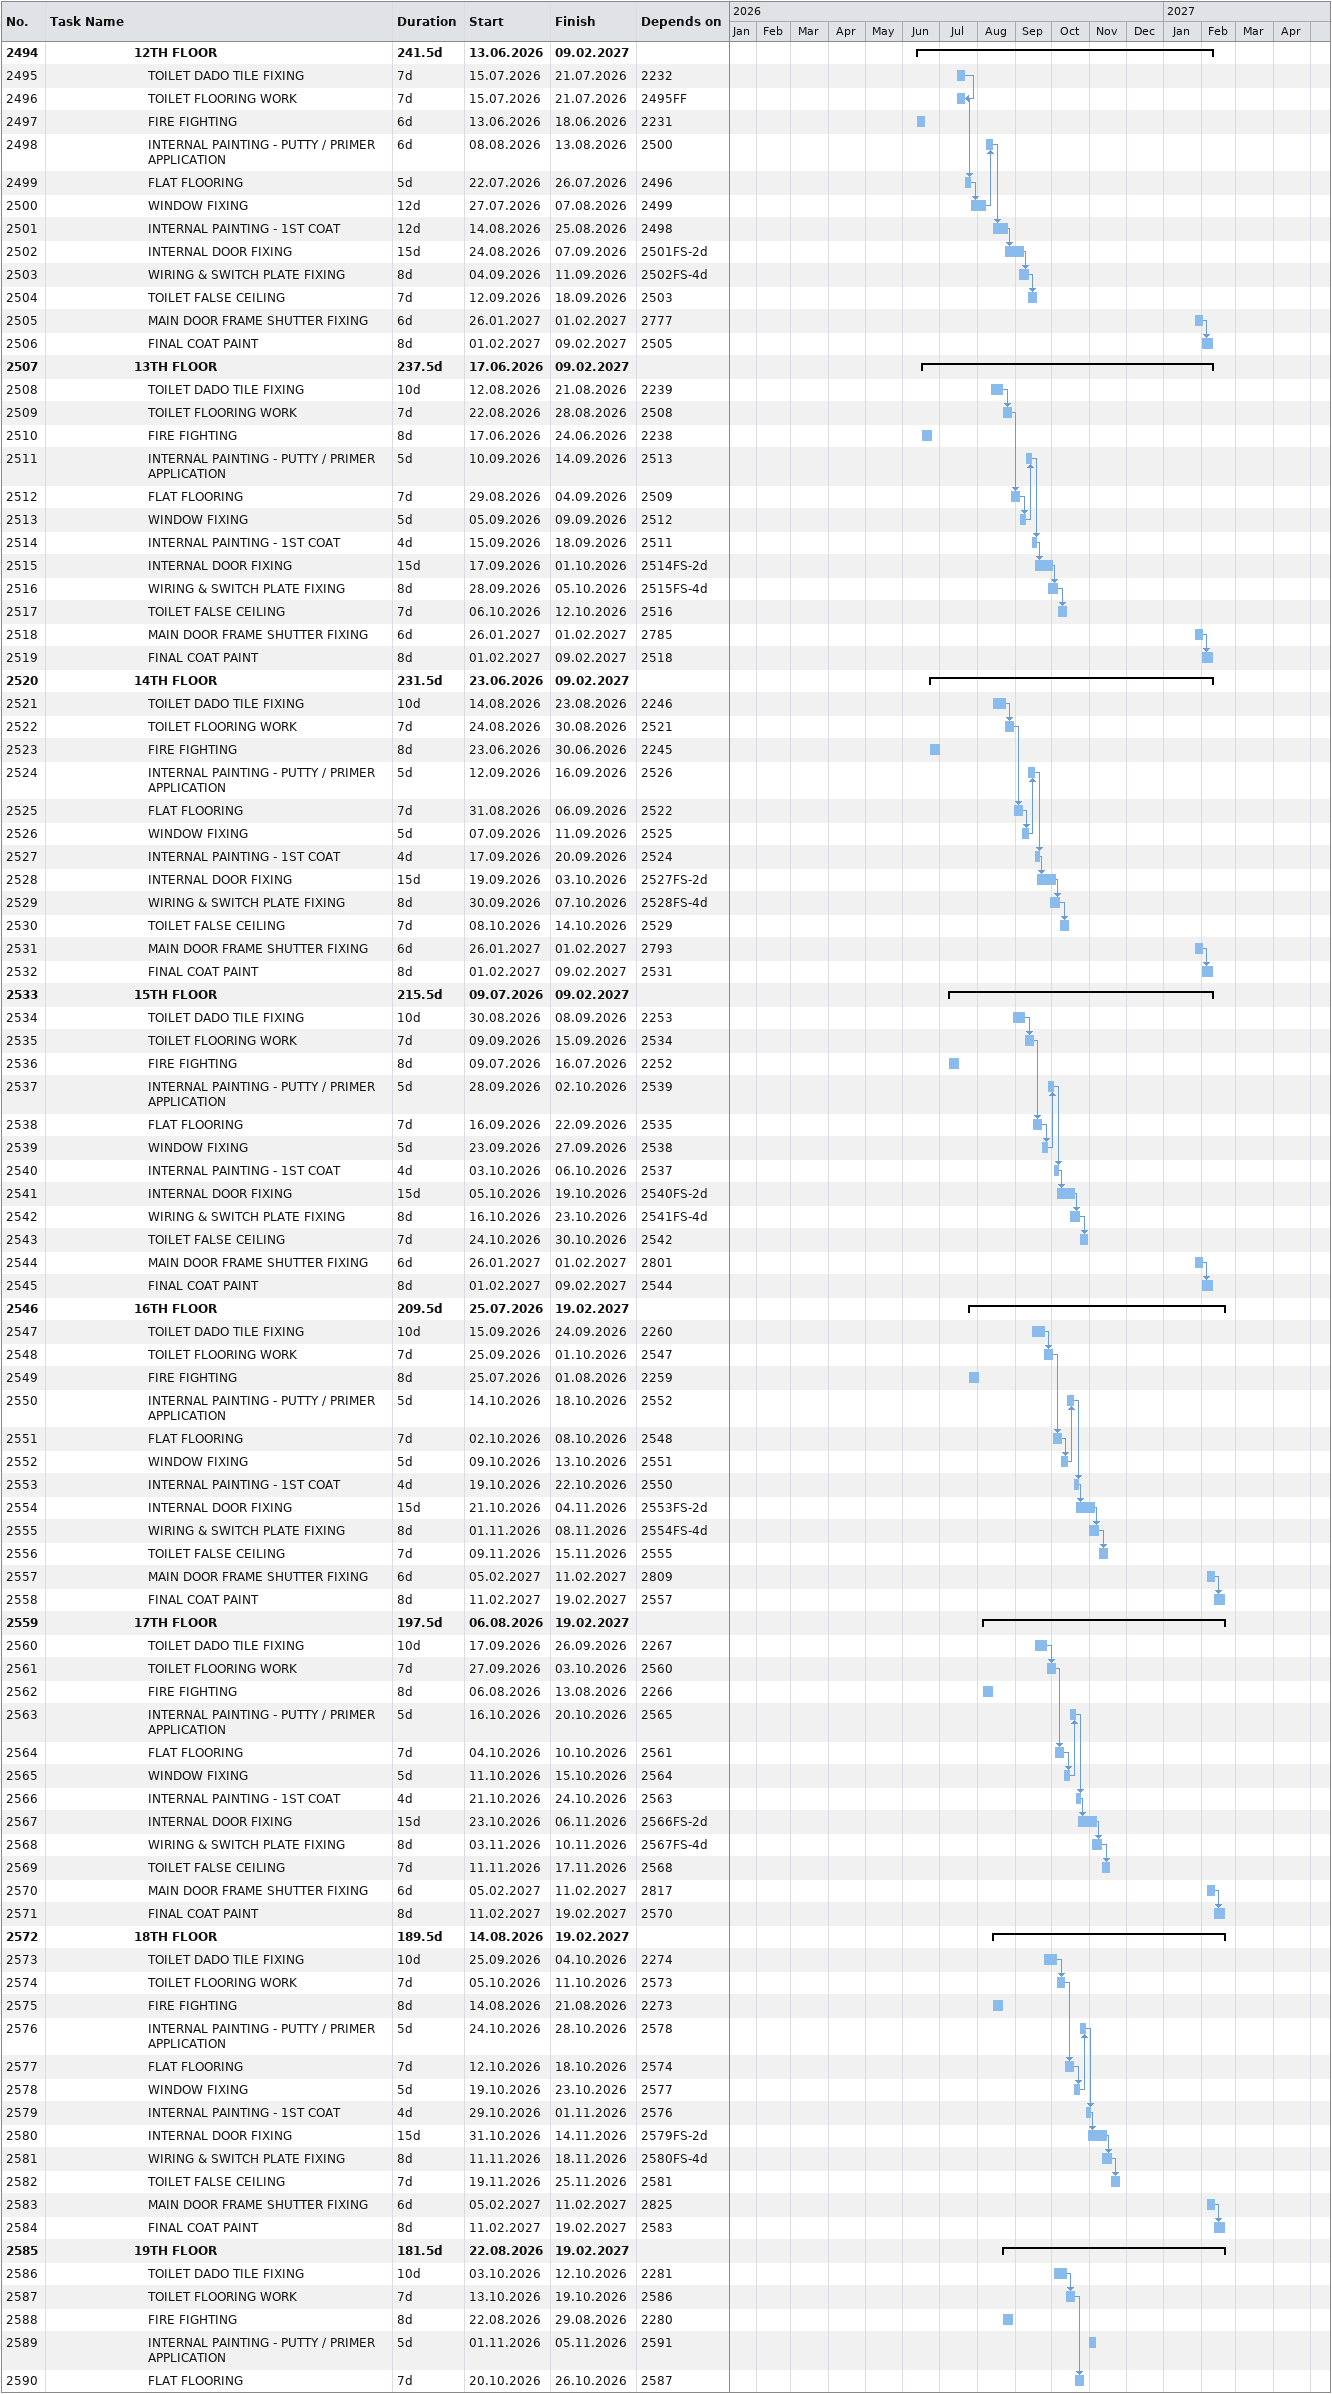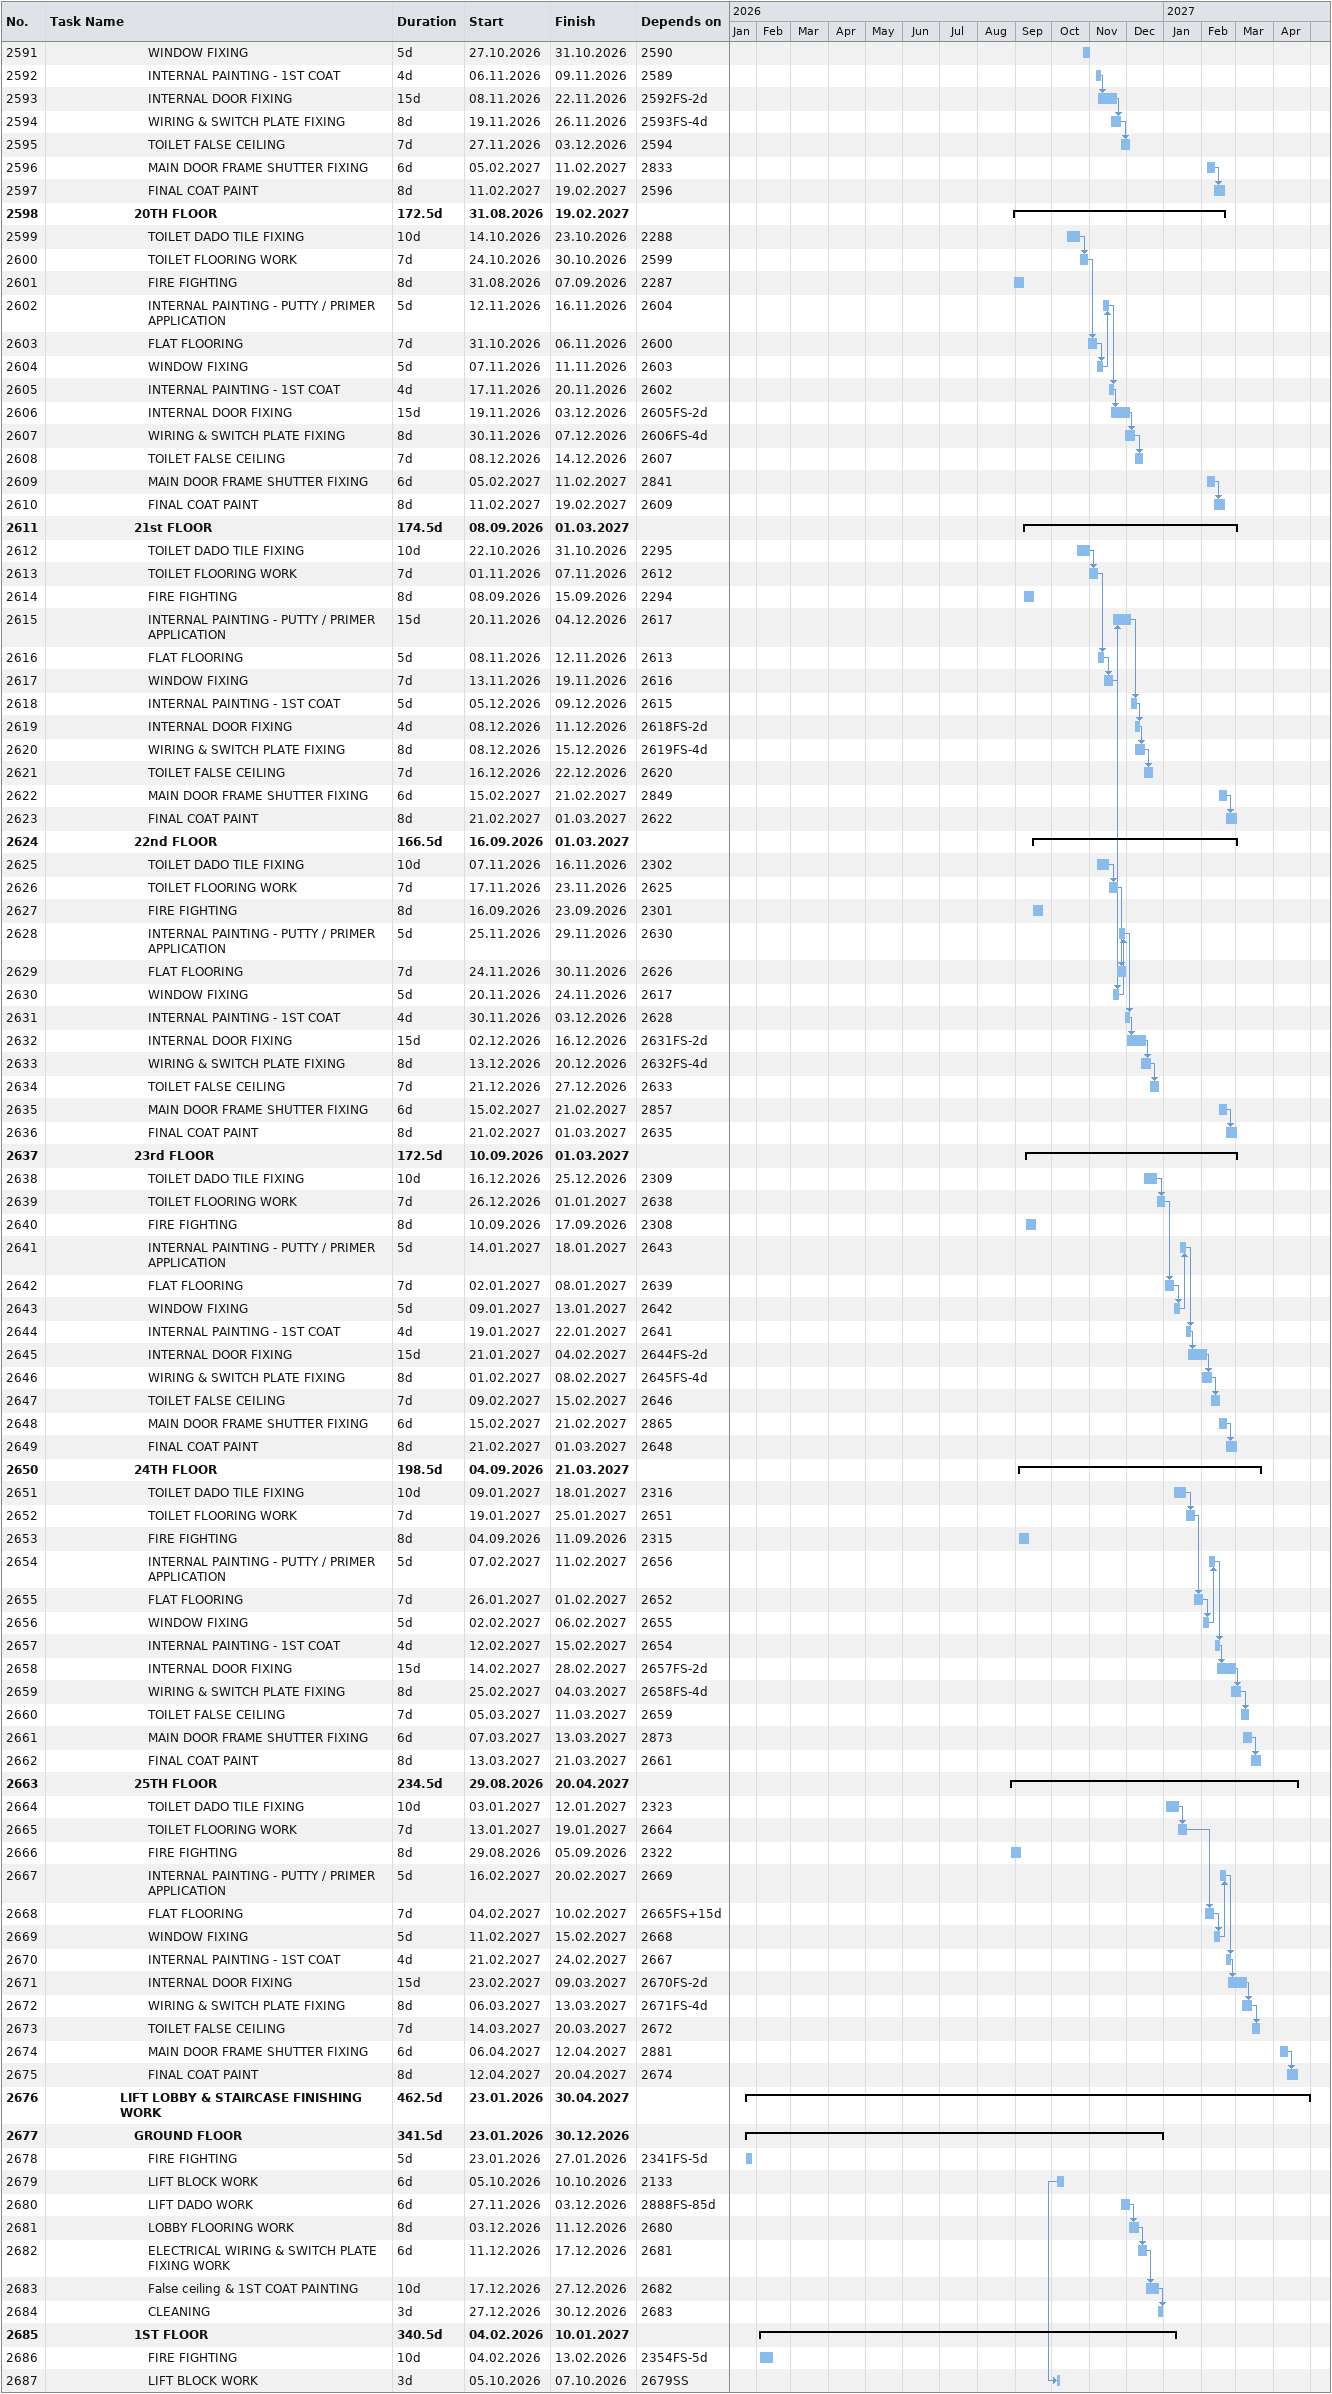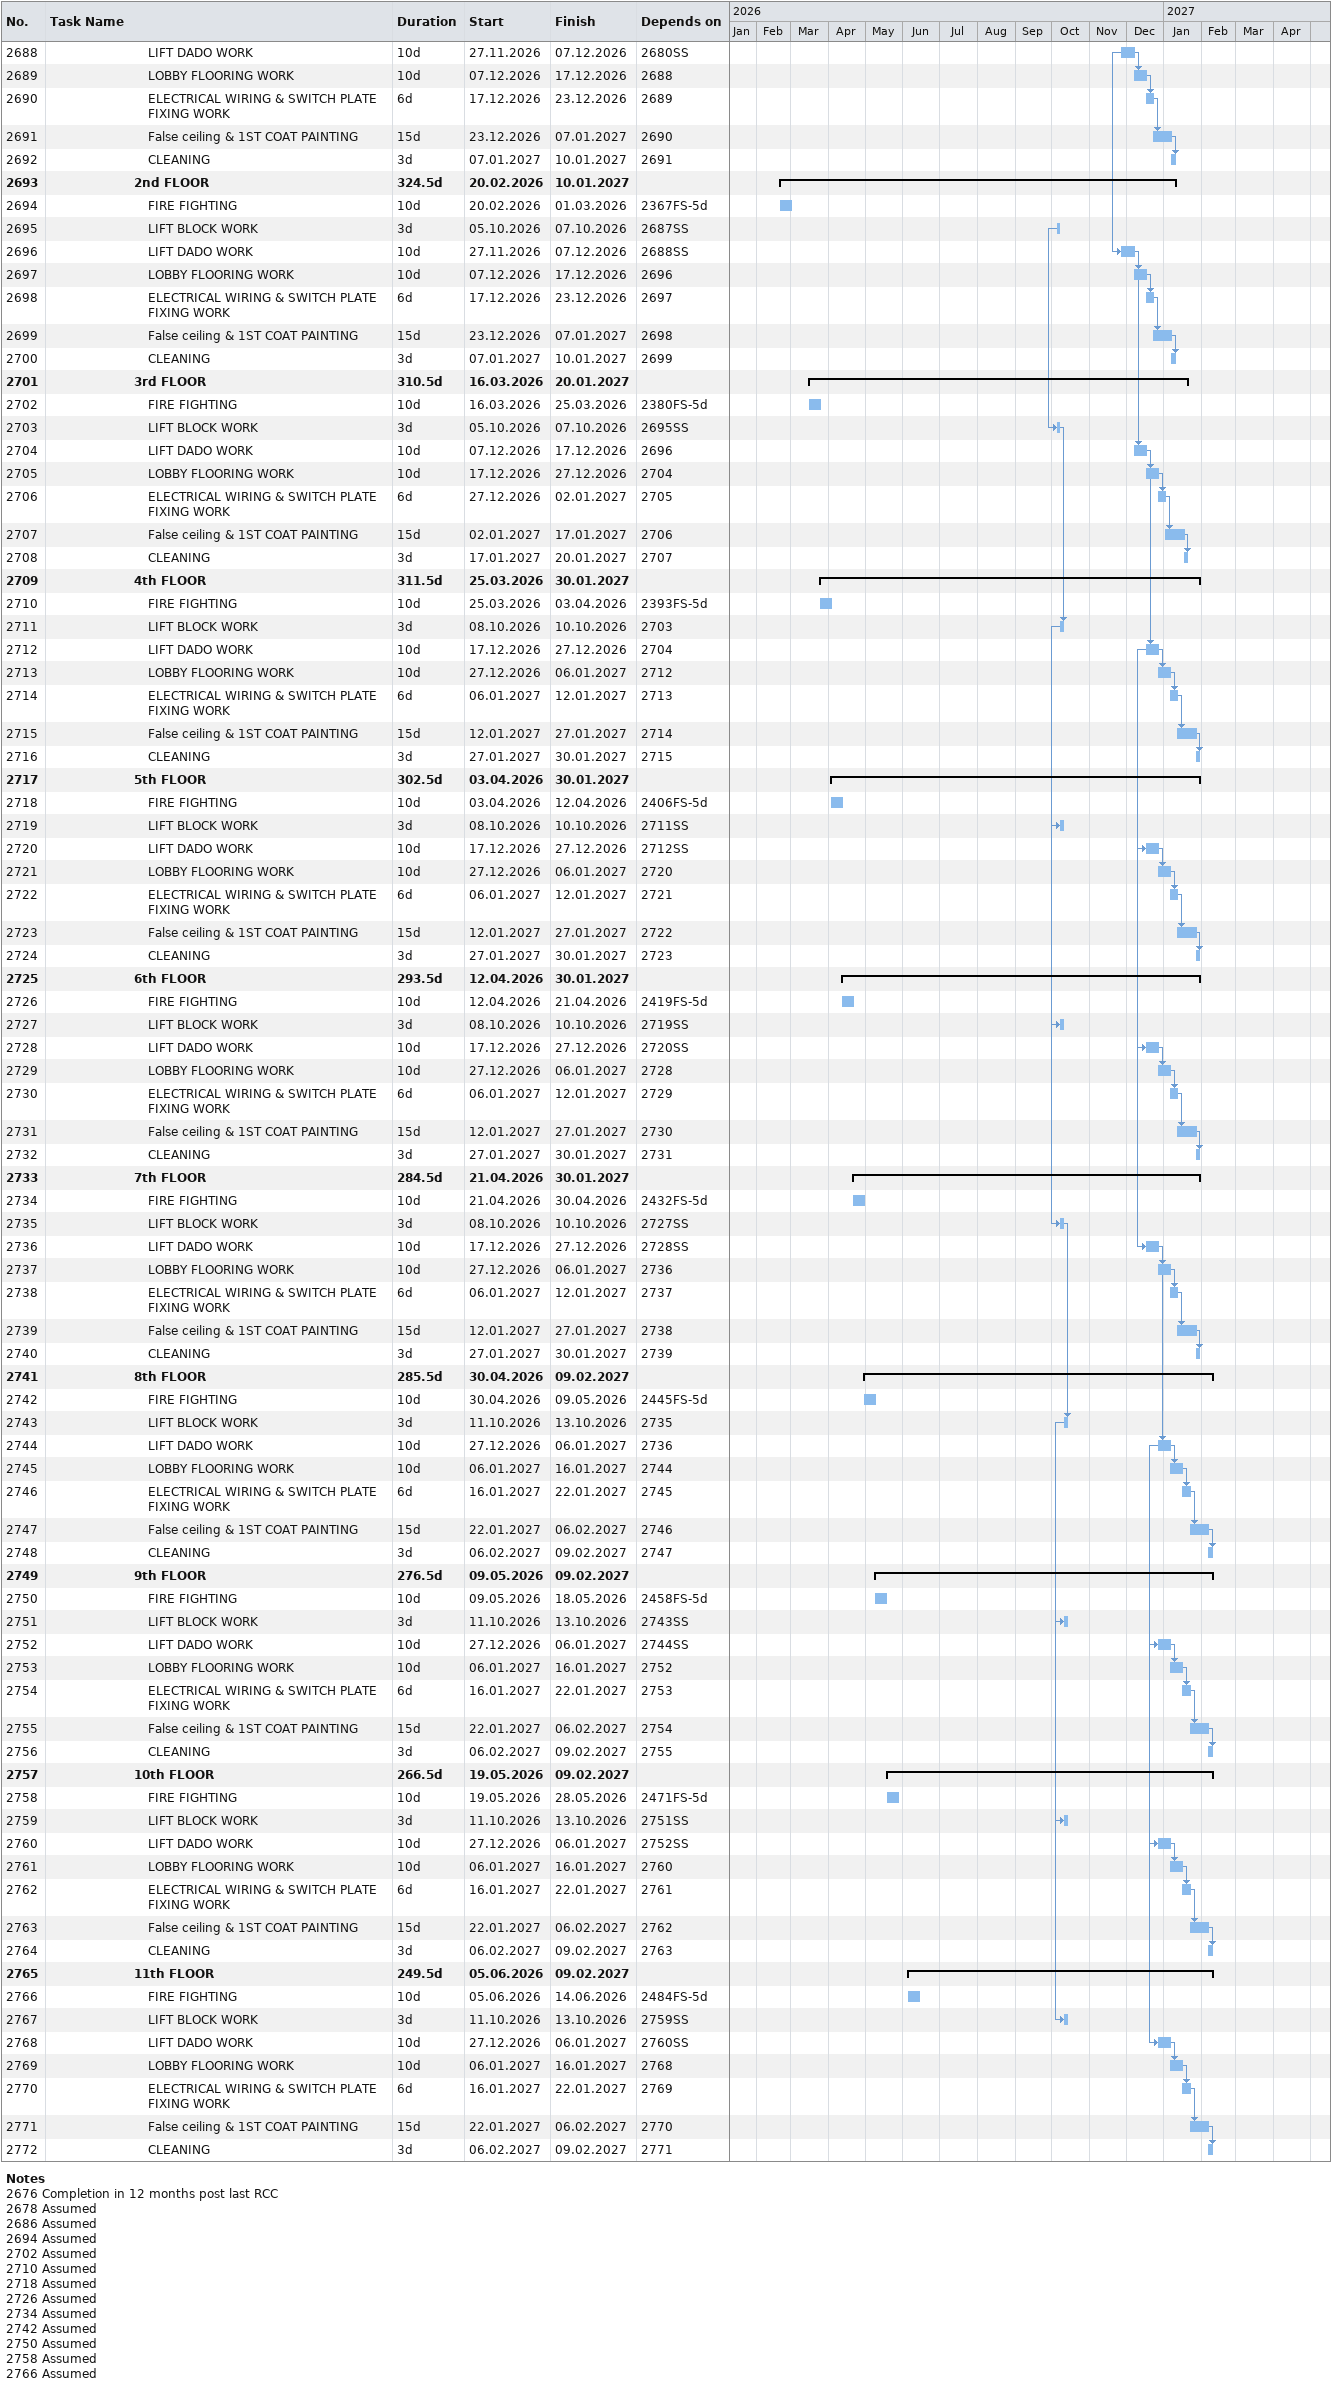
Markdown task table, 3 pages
| ID | Level | Task | Duration | Start | Finish | Predecessors |
|---|---|---|---|---|---|---|
| 2494 | 7 | **12TH FLOOR** | 241.5d | 2026-06-13 | 2027-02-09 |  |
| 2495 | 8 | TOILET DADO TILE FIXING | 7d | 2026-07-15 | 2026-07-21 | 2232 |
| 2496 | 8 | TOILET FLOORING WORK | 7d | 2026-07-15 | 2026-07-21 | 2495FF |
| 2497 | 8 | FIRE FIGHTING | 6d | 2026-06-13 | 2026-06-18 | 2231 |
| 2498 | 8 | INTERNAL PAINTING - PUTTY / PRIMER APPLICATION | 6d | 2026-08-08 | 2026-08-13 | 2500 |
| 2499 | 8 | FLAT FLOORING | 5d | 2026-07-22 | 2026-07-26 | 2496 |
| 2500 | 8 | WINDOW FIXING | 12d | 2026-07-27 | 2026-08-07 | 2499 |
| 2501 | 8 | INTERNAL PAINTING - 1ST COAT | 12d | 2026-08-14 | 2026-08-25 | 2498 |
| 2502 | 8 | INTERNAL DOOR FIXING | 15d | 2026-08-24 | 2026-09-07 | 2501FS-2d |
| 2503 | 8 | WIRING & SWITCH PLATE FIXING | 8d | 2026-09-04 | 2026-09-11 | 2502FS-4d |
| 2504 | 8 | TOILET FALSE CEILING | 7d | 2026-09-12 | 2026-09-18 | 2503 |
| 2505 | 8 | MAIN DOOR FRAME SHUTTER FIXING | 6d | 2027-01-26 | 2027-02-01 | 2777 |
| 2506 | 8 | FINAL COAT PAINT | 8d | 2027-02-01 | 2027-02-09 | 2505 |
| 2507 | 7 | **13TH FLOOR** | 237.5d | 2026-06-17 | 2027-02-09 |  |
| 2508 | 8 | TOILET DADO TILE FIXING | 10d | 2026-08-12 | 2026-08-21 | 2239 |
| 2509 | 8 | TOILET FLOORING WORK | 7d | 2026-08-22 | 2026-08-28 | 2508 |
| 2510 | 8 | FIRE FIGHTING | 8d | 2026-06-17 | 2026-06-24 | 2238 |
| 2511 | 8 | INTERNAL PAINTING - PUTTY / PRIMER APPLICATION | 5d | 2026-09-10 | 2026-09-14 | 2513 |
| 2512 | 8 | FLAT FLOORING | 7d | 2026-08-29 | 2026-09-04 | 2509 |
| 2513 | 8 | WINDOW FIXING | 5d | 2026-09-05 | 2026-09-09 | 2512 |
| 2514 | 8 | INTERNAL PAINTING - 1ST COAT | 4d | 2026-09-15 | 2026-09-18 | 2511 |
| 2515 | 8 | INTERNAL DOOR FIXING | 15d | 2026-09-17 | 2026-10-01 | 2514FS-2d |
| 2516 | 8 | WIRING & SWITCH PLATE FIXING | 8d | 2026-09-28 | 2026-10-05 | 2515FS-4d |
| 2517 | 8 | TOILET FALSE CEILING | 7d | 2026-10-06 | 2026-10-12 | 2516 |
| 2518 | 8 | MAIN DOOR FRAME SHUTTER FIXING | 6d | 2027-01-26 | 2027-02-01 | 2785 |
| 2519 | 8 | FINAL COAT PAINT | 8d | 2027-02-01 | 2027-02-09 | 2518 |
| 2520 | 7 | **14TH FLOOR** | 231.5d | 2026-06-23 | 2027-02-09 |  |
| 2521 | 8 | TOILET DADO TILE FIXING | 10d | 2026-08-14 | 2026-08-23 | 2246 |
| 2522 | 8 | TOILET FLOORING WORK | 7d | 2026-08-24 | 2026-08-30 | 2521 |
| 2523 | 8 | FIRE FIGHTING | 8d | 2026-06-23 | 2026-06-30 | 2245 |
| 2524 | 8 | INTERNAL PAINTING - PUTTY / PRIMER APPLICATION | 5d | 2026-09-12 | 2026-09-16 | 2526 |
| 2525 | 8 | FLAT FLOORING | 7d | 2026-08-31 | 2026-09-06 | 2522 |
| 2526 | 8 | WINDOW FIXING | 5d | 2026-09-07 | 2026-09-11 | 2525 |
| 2527 | 8 | INTERNAL PAINTING - 1ST COAT | 4d | 2026-09-17 | 2026-09-20 | 2524 |
| 2528 | 8 | INTERNAL DOOR FIXING | 15d | 2026-09-19 | 2026-10-03 | 2527FS-2d |
| 2529 | 8 | WIRING & SWITCH PLATE FIXING | 8d | 2026-09-30 | 2026-10-07 | 2528FS-4d |
| 2530 | 8 | TOILET FALSE CEILING | 7d | 2026-10-08 | 2026-10-14 | 2529 |
| 2531 | 8 | MAIN DOOR FRAME SHUTTER FIXING | 6d | 2027-01-26 | 2027-02-01 | 2793 |
| 2532 | 8 | FINAL COAT PAINT | 8d | 2027-02-01 | 2027-02-09 | 2531 |
| 2533 | 7 | **15TH FLOOR** | 215.5d | 2026-07-09 | 2027-02-09 |  |
| 2534 | 8 | TOILET DADO TILE FIXING | 10d | 2026-08-30 | 2026-09-08 | 2253 |
| 2535 | 8 | TOILET FLOORING WORK | 7d | 2026-09-09 | 2026-09-15 | 2534 |
| 2536 | 8 | FIRE FIGHTING | 8d | 2026-07-09 | 2026-07-16 | 2252 |
| 2537 | 8 | INTERNAL PAINTING - PUTTY / PRIMER APPLICATION | 5d | 2026-09-28 | 2026-10-02 | 2539 |
| 2538 | 8 | FLAT FLOORING | 7d | 2026-09-16 | 2026-09-22 | 2535 |
| 2539 | 8 | WINDOW FIXING | 5d | 2026-09-23 | 2026-09-27 | 2538 |
| 2540 | 8 | INTERNAL PAINTING - 1ST COAT | 4d | 2026-10-03 | 2026-10-06 | 2537 |
| 2541 | 8 | INTERNAL DOOR FIXING | 15d | 2026-10-05 | 2026-10-19 | 2540FS-2d |
| 2542 | 8 | WIRING & SWITCH PLATE FIXING | 8d | 2026-10-16 | 2026-10-23 | 2541FS-4d |
| 2543 | 8 | TOILET FALSE CEILING | 7d | 2026-10-24 | 2026-10-30 | 2542 |
| 2544 | 8 | MAIN DOOR FRAME SHUTTER FIXING | 6d | 2027-01-26 | 2027-02-01 | 2801 |
| 2545 | 8 | FINAL COAT PAINT | 8d | 2027-02-01 | 2027-02-09 | 2544 |
| 2546 | 7 | **16TH FLOOR** | 209.5d | 2026-07-25 | 2027-02-19 |  |
| 2547 | 8 | TOILET DADO TILE FIXING | 10d | 2026-09-15 | 2026-09-24 | 2260 |
| 2548 | 8 | TOILET FLOORING WORK | 7d | 2026-09-25 | 2026-10-01 | 2547 |
| 2549 | 8 | FIRE FIGHTING | 8d | 2026-07-25 | 2026-08-01 | 2259 |
| 2550 | 8 | INTERNAL PAINTING - PUTTY / PRIMER APPLICATION | 5d | 2026-10-14 | 2026-10-18 | 2552 |
| 2551 | 8 | FLAT FLOORING | 7d | 2026-10-02 | 2026-10-08 | 2548 |
| 2552 | 8 | WINDOW FIXING | 5d | 2026-10-09 | 2026-10-13 | 2551 |
| 2553 | 8 | INTERNAL PAINTING - 1ST COAT | 4d | 2026-10-19 | 2026-10-22 | 2550 |
| 2554 | 8 | INTERNAL DOOR FIXING | 15d | 2026-10-21 | 2026-11-04 | 2553FS-2d |
| 2555 | 8 | WIRING & SWITCH PLATE FIXING | 8d | 2026-11-01 | 2026-11-08 | 2554FS-4d |
| 2556 | 8 | TOILET FALSE CEILING | 7d | 2026-11-09 | 2026-11-15 | 2555 |
| 2557 | 8 | MAIN DOOR FRAME SHUTTER FIXING | 6d | 2027-02-05 | 2027-02-11 | 2809 |
| 2558 | 8 | FINAL COAT PAINT | 8d | 2027-02-11 | 2027-02-19 | 2557 |
| 2559 | 7 | **17TH FLOOR** | 197.5d | 2026-08-06 | 2027-02-19 |  |
| 2560 | 8 | TOILET DADO TILE FIXING | 10d | 2026-09-17 | 2026-09-26 | 2267 |
| 2561 | 8 | TOILET FLOORING WORK | 7d | 2026-09-27 | 2026-10-03 | 2560 |
| 2562 | 8 | FIRE FIGHTING | 8d | 2026-08-06 | 2026-08-13 | 2266 |
| 2563 | 8 | INTERNAL PAINTING - PUTTY / PRIMER APPLICATION | 5d | 2026-10-16 | 2026-10-20 | 2565 |
| 2564 | 8 | FLAT FLOORING | 7d | 2026-10-04 | 2026-10-10 | 2561 |
| 2565 | 8 | WINDOW FIXING | 5d | 2026-10-11 | 2026-10-15 | 2564 |
| 2566 | 8 | INTERNAL PAINTING - 1ST COAT | 4d | 2026-10-21 | 2026-10-24 | 2563 |
| 2567 | 8 | INTERNAL DOOR FIXING | 15d | 2026-10-23 | 2026-11-06 | 2566FS-2d |
| 2568 | 8 | WIRING & SWITCH PLATE FIXING | 8d | 2026-11-03 | 2026-11-10 | 2567FS-4d |
| 2569 | 8 | TOILET FALSE CEILING | 7d | 2026-11-11 | 2026-11-17 | 2568 |
| 2570 | 8 | MAIN DOOR FRAME SHUTTER FIXING | 6d | 2027-02-05 | 2027-02-11 | 2817 |
| 2571 | 8 | FINAL COAT PAINT | 8d | 2027-02-11 | 2027-02-19 | 2570 |
| 2572 | 7 | **18TH FLOOR** | 189.5d | 2026-08-14 | 2027-02-19 |  |
| 2573 | 8 | TOILET DADO TILE FIXING | 10d | 2026-09-25 | 2026-10-04 | 2274 |
| 2574 | 8 | TOILET FLOORING WORK | 7d | 2026-10-05 | 2026-10-11 | 2573 |
| 2575 | 8 | FIRE FIGHTING | 8d | 2026-08-14 | 2026-08-21 | 2273 |
| 2576 | 8 | INTERNAL PAINTING - PUTTY / PRIMER APPLICATION | 5d | 2026-10-24 | 2026-10-28 | 2578 |
| 2577 | 8 | FLAT FLOORING | 7d | 2026-10-12 | 2026-10-18 | 2574 |
| 2578 | 8 | WINDOW FIXING | 5d | 2026-10-19 | 2026-10-23 | 2577 |
| 2579 | 8 | INTERNAL PAINTING - 1ST COAT | 4d | 2026-10-29 | 2026-11-01 | 2576 |
| 2580 | 8 | INTERNAL DOOR FIXING | 15d | 2026-10-31 | 2026-11-14 | 2579FS-2d |
| 2581 | 8 | WIRING & SWITCH PLATE FIXING | 8d | 2026-11-11 | 2026-11-18 | 2580FS-4d |
| 2582 | 8 | TOILET FALSE CEILING | 7d | 2026-11-19 | 2026-11-25 | 2581 |
| 2583 | 8 | MAIN DOOR FRAME SHUTTER FIXING | 6d | 2027-02-05 | 2027-02-11 | 2825 |
| 2584 | 8 | FINAL COAT PAINT | 8d | 2027-02-11 | 2027-02-19 | 2583 |
| 2585 | 7 | **19TH FLOOR** | 181.5d | 2026-08-22 | 2027-02-19 |  |
| 2586 | 8 | TOILET DADO TILE FIXING | 10d | 2026-10-03 | 2026-10-12 | 2281 |
| 2587 | 8 | TOILET FLOORING WORK | 7d | 2026-10-13 | 2026-10-19 | 2586 |
| 2588 | 8 | FIRE FIGHTING | 8d | 2026-08-22 | 2026-08-29 | 2280 |
| 2589 | 8 | INTERNAL PAINTING - PUTTY / PRIMER APPLICATION | 5d | 2026-11-01 | 2026-11-05 | 2591 |
| 2590 | 8 | FLAT FLOORING | 7d | 2026-10-20 | 2026-10-26 | 2587 |
| 2591 | 8 | WINDOW FIXING | 5d | 2026-10-27 | 2026-10-31 | 2590 |
| 2592 | 8 | INTERNAL PAINTING - 1ST COAT | 4d | 2026-11-06 | 2026-11-09 | 2589 |
| 2593 | 8 | INTERNAL DOOR FIXING | 15d | 2026-11-08 | 2026-11-22 | 2592FS-2d |
| 2594 | 8 | WIRING & SWITCH PLATE FIXING | 8d | 2026-11-19 | 2026-11-26 | 2593FS-4d |
| 2595 | 8 | TOILET FALSE CEILING | 7d | 2026-11-27 | 2026-12-03 | 2594 |
| 2596 | 8 | MAIN DOOR FRAME SHUTTER FIXING | 6d | 2027-02-05 | 2027-02-11 | 2833 |
| 2597 | 8 | FINAL COAT PAINT | 8d | 2027-02-11 | 2027-02-19 | 2596 |
| 2598 | 7 | **20TH FLOOR** | 172.5d | 2026-08-31 | 2027-02-19 |  |
| 2599 | 8 | TOILET DADO TILE FIXING | 10d | 2026-10-14 | 2026-10-23 | 2288 |
| 2600 | 8 | TOILET FLOORING WORK | 7d | 2026-10-24 | 2026-10-30 | 2599 |
| 2601 | 8 | FIRE FIGHTING | 8d | 2026-08-31 | 2026-09-07 | 2287 |
| 2602 | 8 | INTERNAL PAINTING - PUTTY / PRIMER APPLICATION | 5d | 2026-11-12 | 2026-11-16 | 2604 |
| 2603 | 8 | FLAT FLOORING | 7d | 2026-10-31 | 2026-11-06 | 2600 |
| 2604 | 8 | WINDOW FIXING | 5d | 2026-11-07 | 2026-11-11 | 2603 |
| 2605 | 8 | INTERNAL PAINTING - 1ST COAT | 4d | 2026-11-17 | 2026-11-20 | 2602 |
| 2606 | 8 | INTERNAL DOOR FIXING | 15d | 2026-11-19 | 2026-12-03 | 2605FS-2d |
| 2607 | 8 | WIRING & SWITCH PLATE FIXING | 8d | 2026-11-30 | 2026-12-07 | 2606FS-4d |
| 2608 | 8 | TOILET FALSE CEILING | 7d | 2026-12-08 | 2026-12-14 | 2607 |
| 2609 | 8 | MAIN DOOR FRAME SHUTTER FIXING | 6d | 2027-02-05 | 2027-02-11 | 2841 |
| 2610 | 8 | FINAL COAT PAINT | 8d | 2027-02-11 | 2027-02-19 | 2609 |
| 2611 | 7 | **21st FLOOR** | 174.5d | 2026-09-08 | 2027-03-01 |  |
| 2612 | 8 | TOILET DADO TILE FIXING | 10d | 2026-10-22 | 2026-10-31 | 2295 |
| 2613 | 8 | TOILET FLOORING WORK | 7d | 2026-11-01 | 2026-11-07 | 2612 |
| 2614 | 8 | FIRE FIGHTING | 8d | 2026-09-08 | 2026-09-15 | 2294 |
| 2615 | 8 | INTERNAL PAINTING - PUTTY / PRIMER APPLICATION | 15d | 2026-11-20 | 2026-12-04 | 2617 |
| 2616 | 8 | FLAT FLOORING | 5d | 2026-11-08 | 2026-11-12 | 2613 |
| 2617 | 8 | WINDOW FIXING | 7d | 2026-11-13 | 2026-11-19 | 2616 |
| 2618 | 8 | INTERNAL PAINTING - 1ST COAT | 5d | 2026-12-05 | 2026-12-09 | 2615 |
| 2619 | 8 | INTERNAL DOOR FIXING | 4d | 2026-12-08 | 2026-12-11 | 2618FS-2d |
| 2620 | 8 | WIRING & SWITCH PLATE FIXING | 8d | 2026-12-08 | 2026-12-15 | 2619FS-4d |
| 2621 | 8 | TOILET FALSE CEILING | 7d | 2026-12-16 | 2026-12-22 | 2620 |
| 2622 | 8 | MAIN DOOR FRAME SHUTTER FIXING | 6d | 2027-02-15 | 2027-02-21 | 2849 |
| 2623 | 8 | FINAL COAT PAINT | 8d | 2027-02-21 | 2027-03-01 | 2622 |
| 2624 | 7 | **22nd FLOOR** | 166.5d | 2026-09-16 | 2027-03-01 |  |
| 2625 | 8 | TOILET DADO TILE FIXING | 10d | 2026-11-07 | 2026-11-16 | 2302 |
| 2626 | 8 | TOILET FLOORING WORK | 7d | 2026-11-17 | 2026-11-23 | 2625 |
| 2627 | 8 | FIRE FIGHTING | 8d | 2026-09-16 | 2026-09-23 | 2301 |
| 2628 | 8 | INTERNAL PAINTING - PUTTY / PRIMER APPLICATION | 5d | 2026-11-25 | 2026-11-29 | 2630 |
| 2629 | 8 | FLAT FLOORING | 7d | 2026-11-24 | 2026-11-30 | 2626 |
| 2630 | 8 | WINDOW FIXING | 5d | 2026-11-20 | 2026-11-24 | 2617 |
| 2631 | 8 | INTERNAL PAINTING - 1ST COAT | 4d | 2026-11-30 | 2026-12-03 | 2628 |
| 2632 | 8 | INTERNAL DOOR FIXING | 15d | 2026-12-02 | 2026-12-16 | 2631FS-2d |
| 2633 | 8 | WIRING & SWITCH PLATE FIXING | 8d | 2026-12-13 | 2026-12-20 | 2632FS-4d |
| 2634 | 8 | TOILET FALSE CEILING | 7d | 2026-12-21 | 2026-12-27 | 2633 |
| 2635 | 8 | MAIN DOOR FRAME SHUTTER FIXING | 6d | 2027-02-15 | 2027-02-21 | 2857 |
| 2636 | 8 | FINAL COAT PAINT | 8d | 2027-02-21 | 2027-03-01 | 2635 |
| 2637 | 7 | **23rd FLOOR** | 172.5d | 2026-09-10 | 2027-03-01 |  |
| 2638 | 8 | TOILET DADO TILE FIXING | 10d | 2026-12-16 | 2026-12-25 | 2309 |
| 2639 | 8 | TOILET FLOORING WORK | 7d | 2026-12-26 | 2027-01-01 | 2638 |
| 2640 | 8 | FIRE FIGHTING | 8d | 2026-09-10 | 2026-09-17 | 2308 |
| 2641 | 8 | INTERNAL PAINTING - PUTTY / PRIMER APPLICATION | 5d | 2027-01-14 | 2027-01-18 | 2643 |
| 2642 | 8 | FLAT FLOORING | 7d | 2027-01-02 | 2027-01-08 | 2639 |
| 2643 | 8 | WINDOW FIXING | 5d | 2027-01-09 | 2027-01-13 | 2642 |
| 2644 | 8 | INTERNAL PAINTING - 1ST COAT | 4d | 2027-01-19 | 2027-01-22 | 2641 |
| 2645 | 8 | INTERNAL DOOR FIXING | 15d | 2027-01-21 | 2027-02-04 | 2644FS-2d |
| 2646 | 8 | WIRING & SWITCH PLATE FIXING | 8d | 2027-02-01 | 2027-02-08 | 2645FS-4d |
| 2647 | 8 | TOILET FALSE CEILING | 7d | 2027-02-09 | 2027-02-15 | 2646 |
| 2648 | 8 | MAIN DOOR FRAME SHUTTER FIXING | 6d | 2027-02-15 | 2027-02-21 | 2865 |
| 2649 | 8 | FINAL COAT PAINT | 8d | 2027-02-21 | 2027-03-01 | 2648 |
| 2650 | 7 | **24TH FLOOR** | 198.5d | 2026-09-04 | 2027-03-21 |  |
| 2651 | 8 | TOILET DADO TILE FIXING | 10d | 2027-01-09 | 2027-01-18 | 2316 |
| 2652 | 8 | TOILET FLOORING WORK | 7d | 2027-01-19 | 2027-01-25 | 2651 |
| 2653 | 8 | FIRE FIGHTING | 8d | 2026-09-04 | 2026-09-11 | 2315 |
| 2654 | 8 | INTERNAL PAINTING - PUTTY / PRIMER APPLICATION | 5d | 2027-02-07 | 2027-02-11 | 2656 |
| 2655 | 8 | FLAT FLOORING | 7d | 2027-01-26 | 2027-02-01 | 2652 |
| 2656 | 8 | WINDOW FIXING | 5d | 2027-02-02 | 2027-02-06 | 2655 |
| 2657 | 8 | INTERNAL PAINTING - 1ST COAT | 4d | 2027-02-12 | 2027-02-15 | 2654 |
| 2658 | 8 | INTERNAL DOOR FIXING | 15d | 2027-02-14 | 2027-02-28 | 2657FS-2d |
| 2659 | 8 | WIRING & SWITCH PLATE FIXING | 8d | 2027-02-25 | 2027-03-04 | 2658FS-4d |
| 2660 | 8 | TOILET FALSE CEILING | 7d | 2027-03-05 | 2027-03-11 | 2659 |
| 2661 | 8 | MAIN DOOR FRAME SHUTTER FIXING | 6d | 2027-03-07 | 2027-03-13 | 2873 |
| 2662 | 8 | FINAL COAT PAINT | 8d | 2027-03-13 | 2027-03-21 | 2661 |
| 2663 | 7 | **25TH FLOOR** | 234.5d | 2026-08-29 | 2027-04-20 |  |
| 2664 | 8 | TOILET DADO TILE FIXING | 10d | 2027-01-03 | 2027-01-12 | 2323 |
| 2665 | 8 | TOILET FLOORING WORK | 7d | 2027-01-13 | 2027-01-19 | 2664 |
| 2666 | 8 | FIRE FIGHTING | 8d | 2026-08-29 | 2026-09-05 | 2322 |
| 2667 | 8 | INTERNAL PAINTING - PUTTY / PRIMER APPLICATION | 5d | 2027-02-16 | 2027-02-20 | 2669 |
| 2668 | 8 | FLAT FLOORING | 7d | 2027-02-04 | 2027-02-10 | 2665FS+15d |
| 2669 | 8 | WINDOW FIXING | 5d | 2027-02-11 | 2027-02-15 | 2668 |
| 2670 | 8 | INTERNAL PAINTING - 1ST COAT | 4d | 2027-02-21 | 2027-02-24 | 2667 |
| 2671 | 8 | INTERNAL DOOR FIXING | 15d | 2027-02-23 | 2027-03-09 | 2670FS-2d |
| 2672 | 8 | WIRING & SWITCH PLATE FIXING | 8d | 2027-03-06 | 2027-03-13 | 2671FS-4d |
| 2673 | 8 | TOILET FALSE CEILING | 7d | 2027-03-14 | 2027-03-20 | 2672 |
| 2674 | 8 | MAIN DOOR FRAME SHUTTER FIXING | 6d | 2027-04-06 | 2027-04-12 | 2881 |
| 2675 | 8 | FINAL COAT PAINT | 8d | 2027-04-12 | 2027-04-20 | 2674 |
| 2676 | 6 | **LIFT LOBBY & STAIRCASE FINISHING WORK** | 462.5d | 2026-01-23 | 2027-04-30 |  |
| 2677 | 7 | **GROUND FLOOR** | 341.5d | 2026-01-23 | 2026-12-30 |  |
| 2678 | 8 | FIRE FIGHTING | 5d | 2026-01-23 | 2026-01-27 | 2341FS-5d |
| 2679 | 8 | LIFT BLOCK WORK | 6d | 2026-10-05 | 2026-10-10 | 2133 |
| 2680 | 8 | LIFT DADO WORK | 6d | 2026-11-27 | 2026-12-03 | 2888FS-85d |
| 2681 | 8 | LOBBY FLOORING WORK | 8d | 2026-12-03 | 2026-12-11 | 2680 |
| 2682 | 8 | ELECTRICAL WIRING & SWITCH PLATE FIXING WORK | 6d | 2026-12-11 | 2026-12-17 | 2681 |
| 2683 | 8 | False ceiling & 1ST COAT PAINTING | 10d | 2026-12-17 | 2026-12-27 | 2682 |
| 2684 | 8 | CLEANING | 3d | 2026-12-27 | 2026-12-30 | 2683 |
| 2685 | 7 | **1ST FLOOR** | 340.5d | 2026-02-04 | 2027-01-10 |  |
| 2686 | 8 | FIRE FIGHTING | 10d | 2026-02-04 | 2026-02-13 | 2354FS-5d |
| 2687 | 8 | LIFT BLOCK WORK | 3d | 2026-10-05 | 2026-10-07 | 2679SS |
| 2688 | 8 | LIFT DADO WORK | 10d | 2026-11-27 | 2026-12-07 | 2680SS |
| 2689 | 8 | LOBBY FLOORING WORK | 10d | 2026-12-07 | 2026-12-17 | 2688 |
| 2690 | 8 | ELECTRICAL WIRING & SWITCH PLATE FIXING WORK | 6d | 2026-12-17 | 2026-12-23 | 2689 |
| 2691 | 8 | False ceiling & 1ST COAT PAINTING | 15d | 2026-12-23 | 2027-01-07 | 2690 |
| 2692 | 8 | CLEANING | 3d | 2027-01-07 | 2027-01-10 | 2691 |
| 2693 | 7 | **2nd FLOOR** | 324.5d | 2026-02-20 | 2027-01-10 |  |
| 2694 | 8 | FIRE FIGHTING | 10d | 2026-02-20 | 2026-03-01 | 2367FS-5d |
| 2695 | 8 | LIFT BLOCK WORK | 3d | 2026-10-05 | 2026-10-07 | 2687SS |
| 2696 | 8 | LIFT DADO WORK | 10d | 2026-11-27 | 2026-12-07 | 2688SS |
| 2697 | 8 | LOBBY FLOORING WORK | 10d | 2026-12-07 | 2026-12-17 | 2696 |
| 2698 | 8 | ELECTRICAL WIRING & SWITCH PLATE FIXING WORK | 6d | 2026-12-17 | 2026-12-23 | 2697 |
| 2699 | 8 | False ceiling & 1ST COAT PAINTING | 15d | 2026-12-23 | 2027-01-07 | 2698 |
| 2700 | 8 | CLEANING | 3d | 2027-01-07 | 2027-01-10 | 2699 |
| 2701 | 7 | **3rd FLOOR** | 310.5d | 2026-03-16 | 2027-01-20 |  |
| 2702 | 8 | FIRE FIGHTING | 10d | 2026-03-16 | 2026-03-25 | 2380FS-5d |
| 2703 | 8 | LIFT BLOCK WORK | 3d | 2026-10-05 | 2026-10-07 | 2695SS |
| 2704 | 8 | LIFT DADO WORK | 10d | 2026-12-07 | 2026-12-17 | 2696 |
| 2705 | 8 | LOBBY FLOORING WORK | 10d | 2026-12-17 | 2026-12-27 | 2704 |
| 2706 | 8 | ELECTRICAL WIRING & SWITCH PLATE FIXING WORK | 6d | 2026-12-27 | 2027-01-02 | 2705 |
| 2707 | 8 | False ceiling & 1ST COAT PAINTING | 15d | 2027-01-02 | 2027-01-17 | 2706 |
| 2708 | 8 | CLEANING | 3d | 2027-01-17 | 2027-01-20 | 2707 |
| 2709 | 7 | **4th FLOOR** | 311.5d | 2026-03-25 | 2027-01-30 |  |
| 2710 | 8 | FIRE FIGHTING | 10d | 2026-03-25 | 2026-04-03 | 2393FS-5d |
| 2711 | 8 | LIFT BLOCK WORK | 3d | 2026-10-08 | 2026-10-10 | 2703 |
| 2712 | 8 | LIFT DADO WORK | 10d | 2026-12-17 | 2026-12-27 | 2704 |
| 2713 | 8 | LOBBY FLOORING WORK | 10d | 2026-12-27 | 2027-01-06 | 2712 |
| 2714 | 8 | ELECTRICAL WIRING & SWITCH PLATE FIXING WORK | 6d | 2027-01-06 | 2027-01-12 | 2713 |
| 2715 | 8 | False ceiling & 1ST COAT PAINTING | 15d | 2027-01-12 | 2027-01-27 | 2714 |
| 2716 | 8 | CLEANING | 3d | 2027-01-27 | 2027-01-30 | 2715 |
| 2717 | 7 | **5th FLOOR** | 302.5d | 2026-04-03 | 2027-01-30 |  |
| 2718 | 8 | FIRE FIGHTING | 10d | 2026-04-03 | 2026-04-12 | 2406FS-5d |
| 2719 | 8 | LIFT BLOCK WORK | 3d | 2026-10-08 | 2026-10-10 | 2711SS |
| 2720 | 8 | LIFT DADO WORK | 10d | 2026-12-17 | 2026-12-27 | 2712SS |
| 2721 | 8 | LOBBY FLOORING WORK | 10d | 2026-12-27 | 2027-01-06 | 2720 |
| 2722 | 8 | ELECTRICAL WIRING & SWITCH PLATE FIXING WORK | 6d | 2027-01-06 | 2027-01-12 | 2721 |
| 2723 | 8 | False ceiling & 1ST COAT PAINTING | 15d | 2027-01-12 | 2027-01-27 | 2722 |
| 2724 | 8 | CLEANING | 3d | 2027-01-27 | 2027-01-30 | 2723 |
| 2725 | 7 | **6th FLOOR** | 293.5d | 2026-04-12 | 2027-01-30 |  |
| 2726 | 8 | FIRE FIGHTING | 10d | 2026-04-12 | 2026-04-21 | 2419FS-5d |
| 2727 | 8 | LIFT BLOCK WORK | 3d | 2026-10-08 | 2026-10-10 | 2719SS |
| 2728 | 8 | LIFT DADO WORK | 10d | 2026-12-17 | 2026-12-27 | 2720SS |
| 2729 | 8 | LOBBY FLOORING WORK | 10d | 2026-12-27 | 2027-01-06 | 2728 |
| 2730 | 8 | ELECTRICAL WIRING & SWITCH PLATE FIXING WORK | 6d | 2027-01-06 | 2027-01-12 | 2729 |
| 2731 | 8 | False ceiling & 1ST COAT PAINTING | 15d | 2027-01-12 | 2027-01-27 | 2730 |
| 2732 | 8 | CLEANING | 3d | 2027-01-27 | 2027-01-30 | 2731 |
| 2733 | 7 | **7th FLOOR** | 284.5d | 2026-04-21 | 2027-01-30 |  |
| 2734 | 8 | FIRE FIGHTING | 10d | 2026-04-21 | 2026-04-30 | 2432FS-5d |
| 2735 | 8 | LIFT BLOCK WORK | 3d | 2026-10-08 | 2026-10-10 | 2727SS |
| 2736 | 8 | LIFT DADO WORK | 10d | 2026-12-17 | 2026-12-27 | 2728SS |
| 2737 | 8 | LOBBY FLOORING WORK | 10d | 2026-12-27 | 2027-01-06 | 2736 |
| 2738 | 8 | ELECTRICAL WIRING & SWITCH PLATE FIXING WORK | 6d | 2027-01-06 | 2027-01-12 | 2737 |
| 2739 | 8 | False ceiling & 1ST COAT PAINTING | 15d | 2027-01-12 | 2027-01-27 | 2738 |
| 2740 | 8 | CLEANING | 3d | 2027-01-27 | 2027-01-30 | 2739 |
| 2741 | 7 | **8th FLOOR** | 285.5d | 2026-04-30 | 2027-02-09 |  |
| 2742 | 8 | FIRE FIGHTING | 10d | 2026-04-30 | 2026-05-09 | 2445FS-5d |
| 2743 | 8 | LIFT BLOCK WORK | 3d | 2026-10-11 | 2026-10-13 | 2735 |
| 2744 | 8 | LIFT DADO WORK | 10d | 2026-12-27 | 2027-01-06 | 2736 |
| 2745 | 8 | LOBBY FLOORING WORK | 10d | 2027-01-06 | 2027-01-16 | 2744 |
| 2746 | 8 | ELECTRICAL WIRING & SWITCH PLATE FIXING WORK | 6d | 2027-01-16 | 2027-01-22 | 2745 |
| 2747 | 8 | False ceiling & 1ST COAT PAINTING | 15d | 2027-01-22 | 2027-02-06 | 2746 |
| 2748 | 8 | CLEANING | 3d | 2027-02-06 | 2027-02-09 | 2747 |
| 2749 | 7 | **9th FLOOR** | 276.5d | 2026-05-09 | 2027-02-09 |  |
| 2750 | 8 | FIRE FIGHTING | 10d | 2026-05-09 | 2026-05-18 | 2458FS-5d |
| 2751 | 8 | LIFT BLOCK WORK | 3d | 2026-10-11 | 2026-10-13 | 2743SS |
| 2752 | 8 | LIFT DADO WORK | 10d | 2026-12-27 | 2027-01-06 | 2744SS |
| 2753 | 8 | LOBBY FLOORING WORK | 10d | 2027-01-06 | 2027-01-16 | 2752 |
| 2754 | 8 | ELECTRICAL WIRING & SWITCH PLATE FIXING WORK | 6d | 2027-01-16 | 2027-01-22 | 2753 |
| 2755 | 8 | False ceiling & 1ST COAT PAINTING | 15d | 2027-01-22 | 2027-02-06 | 2754 |
| 2756 | 8 | CLEANING | 3d | 2027-02-06 | 2027-02-09 | 2755 |
| 2757 | 7 | **10th FLOOR** | 266.5d | 2026-05-19 | 2027-02-09 |  |
| 2758 | 8 | FIRE FIGHTING | 10d | 2026-05-19 | 2026-05-28 | 2471FS-5d |
| 2759 | 8 | LIFT BLOCK WORK | 3d | 2026-10-11 | 2026-10-13 | 2751SS |
| 2760 | 8 | LIFT DADO WORK | 10d | 2026-12-27 | 2027-01-06 | 2752SS |
| 2761 | 8 | LOBBY FLOORING WORK | 10d | 2027-01-06 | 2027-01-16 | 2760 |
| 2762 | 8 | ELECTRICAL WIRING & SWITCH PLATE FIXING WORK | 6d | 2027-01-16 | 2027-01-22 | 2761 |
| 2763 | 8 | False ceiling & 1ST COAT PAINTING | 15d | 2027-01-22 | 2027-02-06 | 2762 |
| 2764 | 8 | CLEANING | 3d | 2027-02-06 | 2027-02-09 | 2763 |
| 2765 | 7 | **11th FLOOR** | 249.5d | 2026-06-05 | 2027-02-09 |  |
| 2766 | 8 | FIRE FIGHTING | 10d | 2026-06-05 | 2026-06-14 | 2484FS-5d |
| 2767 | 8 | LIFT BLOCK WORK | 3d | 2026-10-11 | 2026-10-13 | 2759SS |
| 2768 | 8 | LIFT DADO WORK | 10d | 2026-12-27 | 2027-01-06 | 2760SS |
| 2769 | 8 | LOBBY FLOORING WORK | 10d | 2027-01-06 | 2027-01-16 | 2768 |
| 2770 | 8 | ELECTRICAL WIRING & SWITCH PLATE FIXING WORK | 6d | 2027-01-16 | 2027-01-22 | 2769 |
| 2771 | 8 | False ceiling & 1ST COAT PAINTING | 15d | 2027-01-22 | 2027-02-06 | 2770 |
| 2772 | 8 | CLEANING | 3d | 2027-02-06 | 2027-02-09 | 2771 |

Notes
- 2676: Completion in 12 months post last RCC
- 2678: Assumed
- 2686: Assumed
- 2694: Assumed
- 2702: Assumed
- 2710: Assumed
- 2718: Assumed
- 2726: Assumed
- 2734: Assumed
- 2742: Assumed
- 2750: Assumed
- 2758: Assumed
- 2766: Assumed
